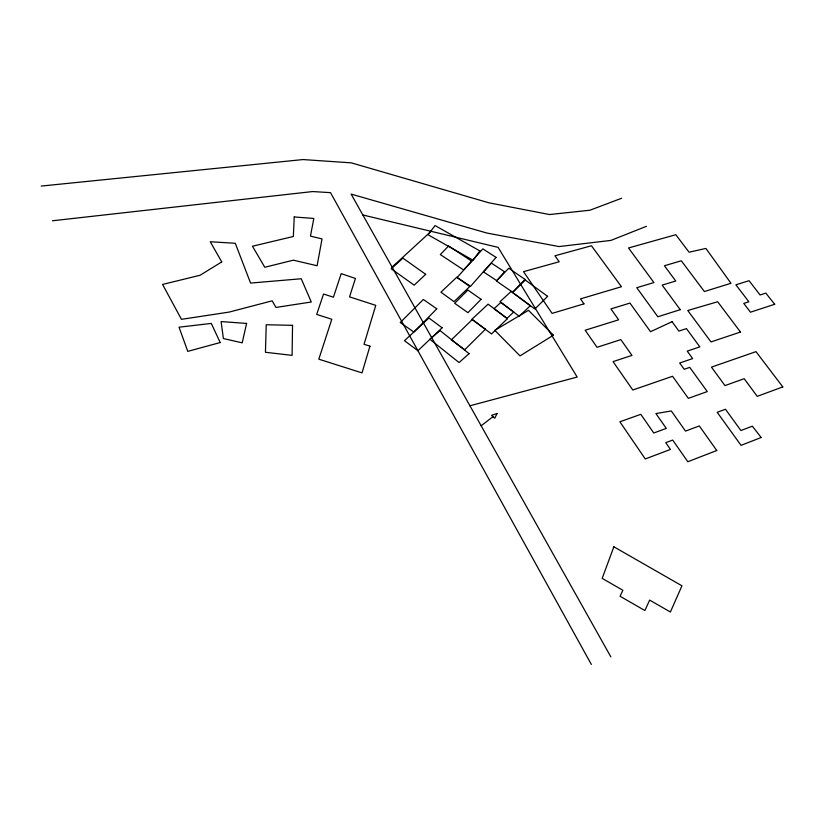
<?xml version="1.0" encoding="UTF-8"?>
<svg xmlns="http://www.w3.org/2000/svg" width="824" height="824" viewBox="0 0 824 824"><rect width="100%" height="100%" fill="white"/><g stroke="black" fill="none" stroke-linecap="round" stroke-linejoin="round"><path stroke-width="1.24" d="M392.1 267.11L431.086 231.328M481.154 425.781L492.979 416.666M646.407 226.312L610.934 240.402L559.033 246.572L486.86 233.037L351.117 194.083L610.852 656.872M621.667 198.244L589.922 210.223L549.556 214.549L489.013 202.828L351.302 162.853L303.067 159.557L41.2 186.07M469.938 405.789L577.171 377.052L498.098 247.365L362.848 214.982M52.509 220.77L312.646 191.559L330.527 192.651L591.344 664.443M292.541 325.336L292.098 355.36L265.441 352.281L266.234 324.749L292.541 325.336M294.23 216.98L293.334 236.488L252.474 246.232L264.782 267.264L293.406 260.168L317.106 265.761L322.029 238.909L310.452 236.127L313.82 218.442L294.23 216.98M246.603 323.43L242.184 342.846L223.386 338.53L221.11 321.576L246.603 323.43M369.955 346.152L362.014 372.891L318.806 359.182L331.804 319.269L316.694 314.428L323.544 294.024L333.432 297.207L341.188 273.63L355.422 278.471L349.551 296.877L375.765 305.344L364.043 344.267L369.955 346.152M613.859 546.796L602.179 578.376L622.872 590.272L620.029 596.236L644.893 610.533L649.652 600.099L670.396 612.016L681.953 585.802L613.859 546.796M497.088 413.493L494.709 418.262L491.547 415.348L497.088 413.493M479.856 250.908L473.1 260.281L428.017 234.737L435.082 225.57L479.856 250.908M496.089 257.397L470.545 286.309L457.042 277.544L482.874 248.869L496.089 257.397M504.649 271.848L496.769 280.654L483.461 271.879L491.434 263.144L504.649 271.848M471.709 261.167L463.582 269.922L440.325 254.575L448.606 245.943L471.709 261.167M525.022 279.429L512.775 292.324L496.398 280.974L508.789 268.212L525.022 279.429M481.072 299.308L467.96 312.677L454.663 303.294L467.898 290.058L481.072 299.308M436.782 308.825L413.885 332.072L400.248 322.514L423.361 299.483L436.782 308.825M485.439 329.239L464.757 349.737L451.377 339.89L472.245 319.588L485.439 329.239M547.63 296.362L534.889 309L512.374 292.469L525.31 280.057L547.63 296.362M469.773 286.515L454.034 301.656L440.922 292.19L456.805 277.194L469.773 286.515M507.46 318.661L491.516 333.936L471.936 319.218L488.086 304.18L507.46 318.661M513.733 311.997L506.976 318.394L494.091 308.691L500.899 302.367L513.733 311.997M425.689 274.31L414.194 285.156L391.215 268.789L402.885 258.128L425.689 274.31M442.138 327.787L417.892 350.715L404.481 340.693L428.933 318.002L442.138 327.787M530.316 305.725L519.192 316.241L499.983 301.728L511.241 291.377L530.316 305.725M469.083 353.651L459.061 362.55L429.871 339.241L440.047 330.568L469.083 353.651M410.373 257.768L410.373 257.768M553.429 335.214L520.006 355.886L494.802 330.331L528.483 310.329L553.429 335.214M221.749 261.919L200.057 275.267L162.565 284.445L181.465 319.341L229.216 312.069L272.157 300.832L275.988 307.434L311.287 302.006L301.234 278.759L250.568 283.075L235.293 243.286L210.264 241.751L221.749 261.919M672.065 321.69L650.507 331.701L629.958 303.088L610.914 308.907L618.649 319.805L585.184 330.228L597.019 347.295L620.863 339.642L631.967 355.391L613.046 361.633L632.801 390.01L672.559 376.28L688.339 398.353L707.26 391.575L689.75 367.37L684.198 369.276L679.676 363.003L692.654 358.584L687.226 351.117L699.834 346.873L686.454 328.622L678.904 331.073L672.065 321.69M761.18 437.503L741.044 445.351L717.199 412.309L725.47 409.25L740.92 430.54L752.343 426.163L761.18 437.503M716.767 450.512L687.813 461.739L672.703 440.078L665.751 442.684L670.427 449.42L645.264 458.958L619.885 421.795L640.814 414.307L653.762 433.012L666.286 428.398L655.925 413.576L671.303 410.949L685.496 431.096L699.298 425.946L716.767 450.512M782.8 386.909L757.246 396.344L744.185 378.71L724.966 385.591L711.452 367.123L755.989 351.642L782.8 386.909M740.467 332.041L710.988 341.929L687.762 310.493L717.673 301.759L740.467 332.041M774.694 304.272L750.479 312.203L743.773 303.417L748.861 301.78L735.894 284.816L749.067 280.706L760.068 294.971L765.826 293.128L774.694 304.272M680.243 309.68L657.84 316.756L636.767 287.71L653.916 282.57L628.537 247.972L675.824 234.716L689.049 252.206L705.89 248.426L730.981 283.271L704.386 291.531L681.314 260.786L664.412 265.74L675.752 281.015L662.156 285.114L680.243 309.68M583.969 303.85L552.111 313.388L523.518 271.673L559.197 261.764L554.985 255.77L591.467 245.758L621.451 286.731L580.498 298.885L583.969 303.85M220.214 342.537L187.779 351.374L179.035 327.19L211.284 323.42L220.214 342.537"/></g></svg>
